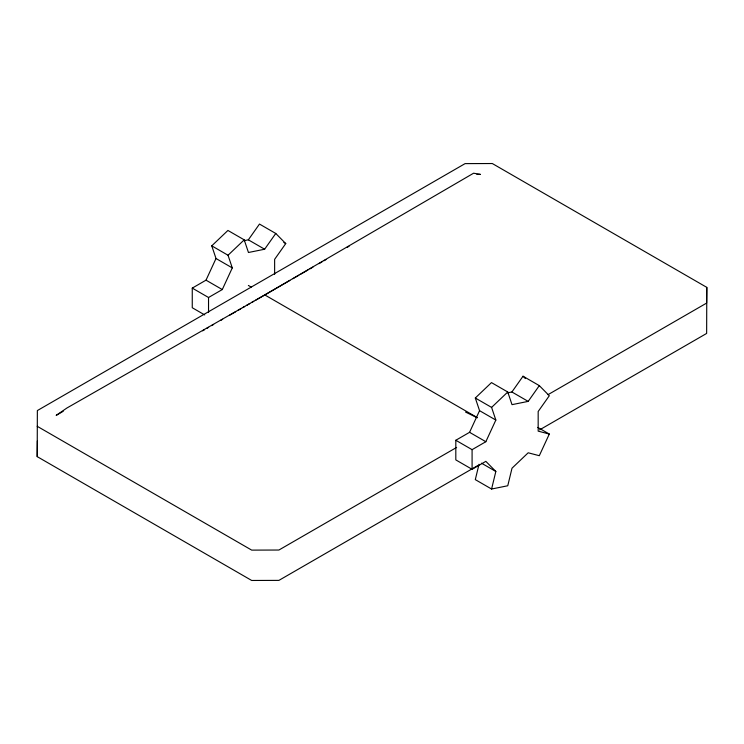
<?xml version="1.0" encoding="UTF-8"?>
<svg xmlns="http://www.w3.org/2000/svg" width="744" height="744" viewBox="0 0 744 744"><rect width="100%" height="100%" fill="white"/><g stroke="black" fill="none" stroke-linecap="round" stroke-linejoin="round"><path stroke-width="1.12" d="M478.187 465.335L278.907 580.385L251.695 580.469L37.2 456.63L37.358 410.567L465.093 163.615L492.305 163.531L706.8 287.37L706.642 333.433L539.577 429.883M37.2 456.63L37.358 440.922M706.8 287.37L706.642 303.078L548.003 394.673M479.024 464.265L475.304 479.629L491.589 489.031L507.761 485.758L512.011 468.199L528.184 452.789L539.307 455.7L549.304 434.05L537.81 427.409M491.589 489.031L495.839 471.464L485.841 461.354L472.087 469.297L455.812 459.894L455.812 440.262L469.566 432.32L479.555 410.66L475.304 398.012L491.477 382.602L507.761 392.004L512.011 404.652L528.184 401.388L539.307 385.625L523.032 376.222L511.9 391.986L507.594 392.86M204.702 314.926L192.259 307.737L192.259 288.105L206.014 280.163L216.011 258.503L211.761 245.846L227.924 230.445L244.209 239.847L248.459 252.495L264.632 249.231L275.764 233.467L259.479 224.065L248.347 239.828L244.041 240.703M192.259 288.105L208.534 297.498L222.289 289.556L232.286 267.905L228.036 255.248L211.761 245.846M455.812 440.262L472.087 449.655L485.841 441.713L495.839 420.062L491.589 407.405L475.304 398.012M275.764 233.467L285.752 243.576L274.629 259.34L274.629 274.359M228.036 255.248L244.209 239.847M491.589 407.405L507.761 392.004M63.194 411.32L56.172 415.375L66.988 407.963L264.79 294.931L473.584 173.213L480.373 174.366L476.885 174.422M202.61 330.829L204.609 329.666M206.618 328.513L208.627 327.351M211.631 325.621L213.64 324.458M220.661 320.404L222.661 319.25M229.682 315.196L235.699 311.717M237.708 310.564L240.721 308.825M242.721 307.663L244.73 306.509M246.738 305.347L249.742 303.617M251.751 302.455L253.76 301.301M255.759 300.139L289.862 280.451M292.876 278.712L298.893 275.243M300.892 274.08L307.914 270.026M309.923 268.872L312.936 267.133M318.953 263.655L321.957 261.925M323.966 260.763L325.974 259.609M347.029 247.445L349.038 246.283M456.63 447.423L278.907 550.03L251.695 550.123L37.2 426.284M549.304 434.05L538.172 431.139L538.172 411.497L549.304 395.743L539.307 385.625M465.595 412.092L477.267 417.775M283.836 242.47L285.752 243.576M248.347 239.828L264.632 249.231M511.9 391.986L528.184 401.388M216.011 258.503L232.286 267.905M479.555 410.66L495.839 420.062M248.366 285.445L251.221 287.091M264.79 294.931L477.202 417.561M206.014 280.163L222.289 289.556M469.566 432.32L485.841 441.713M481.47 463.177L495.839 471.464M523.032 376.222L525.338 378.557M472.087 449.655L472.087 469.297M208.534 297.498L208.534 312.517"/></g></svg>
